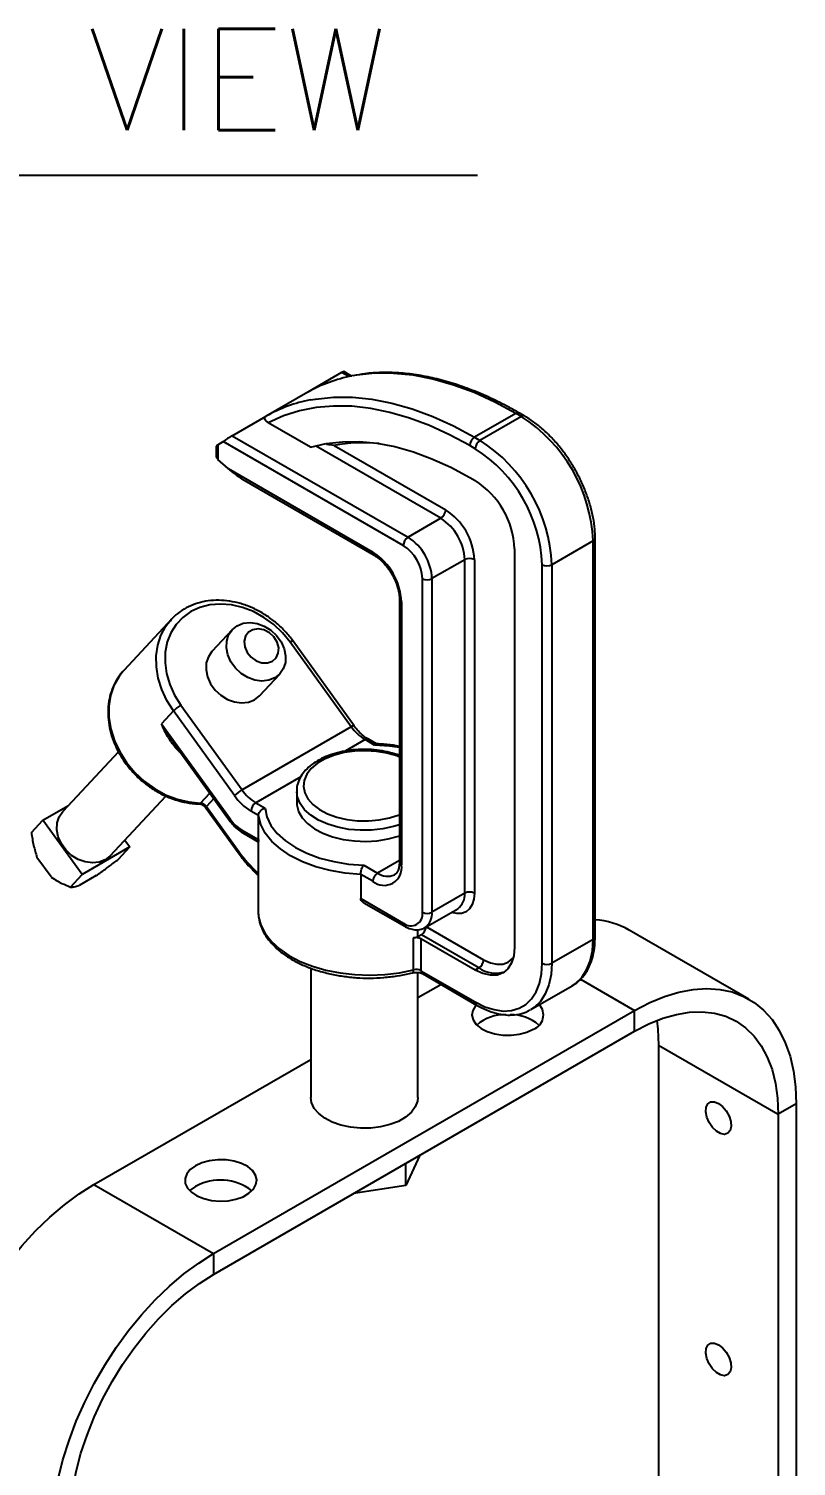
# Model space of a CAD drawing. Extents: x 7 to 113, y 1 to 87.
# Drawn here: x 78.05 to 83.72, y 12.86 to 23.47 of the extents above; entities that cross this region are included whole.
import ezdxf
from ezdxf.enums import TextEntityAlignment as Align

# ---------------------------------------------------------------- set-up
doc = ezdxf.new("R2010")
doc.units = 0
doc.header["$MEASUREMENT"] = 0
doc.layers.add('OBJECT', color=7, linetype='CONTINUOUS')
doc.styles.get("Standard").update_dxf_attribs({"font": 'SIMPLEX'})

msp = doc.modelspace()

# ---------------------------------------------------------------- linework, layer by layer
at = {"layer": 'OBJECT', "color": 1}
msp.add_line((70.377, 22.394), (81.363, 22.394), dxfattribs=at)
at = {"layer": 'OBJECT'}
for p, q in [((80.358, 20.935), (80.107, 20.79)), ((80.41, 20.905), (80.358, 20.935)), ((80.431, 20.909), (80.373, 20.943)), ((80.107, 20.79), (79.801, 20.613)), ((79.55, 20.469), (79.801, 20.613)), ((81.646, 20.634), (81.34, 20.457)), ((81.686, 20.611), (81.38, 20.434)), ((81.686, 20.611), (81.646, 20.634)), ((81.711, 20.613), (81.671, 20.636)), ((80.129, 20.383), (79.816, 20.564)), ((79.43, 20.392), (79.43, 20.327)), ((79.444, 20.402), (79.482, 20.426)), ((79.444, 20.402), (79.444, 20.293)), ((80.813, 19.658), (79.482, 20.426)), ((79.55, 20.469), (80.849, 19.719)), ((81.091, 19.859), (80.166, 20.393)), ((80.302, 20.396), (81.127, 19.92)), ((81.345, 20.373), (81.305, 20.396)), ((81.34, 20.457), (81.38, 20.434)), ((79.519, 20.226), (79.444, 20.293)), ((79.519, 20.226), (80.588, 19.609)), ((79.62, 20.151), (80.598, 19.586)), ((81.305, 20.161), (81.345, 20.138)), ((81.091, 19.859), (80.849, 19.719)), ((82.216, 19.692), (81.911, 19.516)), ((82.216, 16.748), (82.216, 19.692)), ((82.231, 16.769), (82.231, 19.712)), ((81.268, 19.553), (81.025, 19.413)), ((81.268, 17.089), (81.268, 19.553)), ((81.339, 19.553), (81.339, 17.089)), ((81.636, 19.633), (81.636, 16.69)), ((81.84, 16.572), (81.84, 19.516)), ((81.911, 19.516), (81.911, 16.572)), ((80.955, 16.949), (80.955, 19.413)), ((81.025, 19.413), (81.025, 16.949)), ((80.785, 19.262), (80.785, 17.32)), ((80.8, 19.242), (80.8, 17.299)), ((79.1, 19.113), (78.75, 18.737)), ((79.074, 19.081), (79.1, 19.113)), ((79.55, 19.036), (79.399, 18.875)), ((80.429, 18.319), (79.978, 18.944)), ((80.45, 18.326), (79.999, 18.951)), ((78.75, 18.737), (78.741, 18.727)), ((79.75, 18.547), (79.901, 18.708)), ((79.171, 18.478), (79.622, 17.853)), ((79.115, 18.436), (79.026, 18.34)), ((79.566, 17.811), (79.115, 18.436)), ((79.026, 18.34), (79.536, 17.635)), ((80.429, 18.319), (79.622, 17.853)), ((79.111, 18.208), (79.53, 17.626)), ((80.531, 18.224), (80.383, 18.138)), ((80.6, 18.184), (80.531, 18.224)), ((80.615, 18.192), (80.556, 18.226)), ((78.708, 18.134), (78.297, 17.693)), ((80.056, 17.95), (79.723, 17.757)), ((80.026, 17.842), (80.026, 17.76)), ((78.151, 17.628), (78.336, 17.735)), ((78.648, 17.366), (79.06, 17.807)), ((79.305, 17.749), (79.305, 17.749)), ((79.314, 17.754), (79.384, 17.829)), ((79.413, 17.788), (79.359, 17.73)), ((79.723, 17.757), (79.792, 17.718)), ((78.066, 17.537), (78.151, 17.628)), ((78.44, 17.227), (78.151, 17.628)), ((79.354, 17.721), (79.593, 17.389)), ((79.359, 17.73), (79.598, 17.398)), ((79.743, 17.664), (79.688, 17.696)), ((79.743, 17.485), (79.743, 17.664)), ((79.617, 17.558), (79.743, 17.485)), ((79.627, 17.535), (79.742, 17.469)), ((78.794, 17.431), (78.44, 17.227)), ((78.709, 17.34), (78.794, 17.431)), ((78.757, 17.482), (78.794, 17.431)), ((79.741, 17.47), (79.741, 16.956)), ((78.212, 17.209), (78.107, 17.354)), ((80.785, 17.331), (80.623, 17.238)), ((78.355, 17.135), (78.44, 17.227)), ((78.545, 17.22), (78.418, 17.146)), ((80.499, 17.228), (80.499, 17.049)), ((80.588, 17.177), (80.499, 17.228)), ((80.521, 17.297), (80.623, 17.238)), ((78.261, 17.177), (78.27, 17.173)), ((80.499, 17.049), (80.813, 16.868)), ((80.521, 17.019), (80.824, 16.845)), ((81.268, 17.089), (81.025, 16.949)), ((80.974, 16.835), (81.216, 16.975)), ((80.92, 16.767), (80.92, 16.82)), ((80.947, 16.782), (80.92, 16.767)), ((81.372, 16.537), (80.947, 16.782)), ((80.985, 16.842), (81.407, 16.598)), ((83.367, 16.306), (82.483, 16.817)), ((80.889, 16.523), (80.889, 16.759)), ((80.944, 16.753), (80.944, 16.517)), ((81.345, 16.521), (80.944, 16.753)), ((82.216, 16.748), (81.911, 16.572)), ((80.131, 16.536), (80.131, 15.58)), ((80.921, 15.58), (80.921, 16.504)), ((80.944, 16.517), (81.345, 16.286)), ((80.955, 16.495), (81.355, 16.263)), ((81.372, 16.537), (81.345, 16.521)), ((80.921, 16.318), (81.091, 16.416)), ((81.755, 16.229), (82.061, 16.405)), ((82.123, 16.454), (82.523, 16.223)), ((79.412, 14.427), (82.523, 16.223)), ((82.523, 16.069), (82.523, 16.223)), ((79.412, 14.273), (82.523, 16.069)), ((82.7, 15.967), (83.584, 15.457)), ((82.7, 15.967), (82.7, 10.13)), ((78.528, 14.937), (80.131, 15.862)), ((83.717, 15.534), (83.584, 15.457)), ((83.717, 15.534), (83.717, 9.409)), ((83.584, 15.457), (83.584, 9.502)), ((80.936, 15.153), (80.832, 14.93)), ((80.832, 14.93), (80.832, 15.093)), ((78.528, 14.937), (79.412, 14.427)), ((80.832, 14.93), (80.446, 14.87)), ((79.412, 14.427), (79.412, 14.273))]:
    msp.add_line(p, q, dxfattribs=at)
at = {"layer": 'OBJECT', "flags": 128}
for points in [[(81.646, 20.634), (81.491, 20.717), (81.336, 20.787), (81.184, 20.843), (81.033, 20.886), (80.886, 20.915), (80.742, 20.929), (80.603, 20.93), (80.47, 20.916), (80.434, 20.91)], [(80.126, 20.733), (80.164, 20.739), (80.298, 20.753), (80.437, 20.753), (80.58, 20.739), (80.728, 20.71), (80.878, 20.667), (81.031, 20.611), (81.185, 20.541), (81.34, 20.457)], [(81.305, 20.396), (81.156, 20.476), (81.007, 20.544), (80.86, 20.599), (80.715, 20.641), (80.573, 20.67), (80.434, 20.686), (80.299, 20.688), (80.17, 20.677), (80.046, 20.652), (79.928, 20.615), (79.816, 20.564)], [(80.129, 20.383), (80.244, 20.41), (80.364, 20.424), (80.49, 20.425), (80.619, 20.413), (80.752, 20.388), (80.888, 20.35), (81.025, 20.299), (81.165, 20.236), (81.305, 20.161)], [(79.978, 18.944), (79.922, 19.013), (79.856, 19.074), (79.784, 19.127), (79.707, 19.169), (79.626, 19.2), (79.544, 19.219), (79.463, 19.225), (79.385, 19.219), (79.311, 19.2), (79.244, 19.169), (79.185, 19.127), (79.135, 19.075), (79.097, 19.013), (79.07, 18.945), (79.055, 18.87), (79.054, 18.792), (79.065, 18.711), (79.088, 18.631), (79.124, 18.552), (79.171, 18.478)], [(79.115, 18.436), (79.067, 18.513), (79.029, 18.594), (79.003, 18.677), (78.989, 18.761), (78.988, 18.842), (78.999, 18.921), (79.023, 18.994), (79.059, 19.061), (79.074, 19.081)], [(79.864, 18.68), (79.819, 18.662), (79.769, 18.656), (79.717, 18.663), (79.664, 18.682), (79.616, 18.712), (79.573, 18.752), (79.54, 18.798), (79.517, 18.849), (79.506, 18.901), (79.509, 18.951), (79.523, 18.997), (79.55, 19.036), (79.586, 19.065), (79.631, 19.083), (79.681, 19.088), (79.734, 19.081), (79.786, 19.062), (79.834, 19.032), (79.877, 18.993), (79.91, 18.946), (79.933, 18.895), (79.944, 18.843), (79.942, 18.793), (79.927, 18.747), (79.901, 18.709), (79.864, 18.68)], [(79.847, 18.803), (79.874, 18.828), (79.89, 18.862), (79.893, 18.902), (79.882, 18.943), (79.858, 18.982), (79.824, 19.013), (79.784, 19.034), (79.741, 19.042), (79.702, 19.036), (79.669, 19.017), (79.647, 18.987), (79.638, 18.95), (79.642, 18.908), (79.66, 18.868), (79.69, 18.833), (79.727, 18.806), (79.769, 18.792), (79.81, 18.791), (79.847, 18.803)], [(79.399, 18.875), (79.399, 18.874), (79.373, 18.836), (79.358, 18.79), (79.356, 18.74), (79.367, 18.688), (79.389, 18.637), (79.423, 18.59), (79.465, 18.551), (79.514, 18.521), (79.566, 18.502), (79.619, 18.495), (79.669, 18.5), (79.714, 18.518), (79.75, 18.547)], [(78.741, 18.727), (78.713, 18.691), (78.675, 18.624), (78.65, 18.55), (78.638, 18.47), (78.638, 18.386), (78.652, 18.301), (78.679, 18.216), (78.718, 18.133), (78.769, 18.055), (78.829, 17.982), (78.898, 17.918), (78.975, 17.862), (79.057, 17.817), (79.142, 17.784), (79.228, 17.763), (79.314, 17.754)], [(80.785, 18.165), (80.712, 18.176), (80.6, 18.184)], [(80.785, 18.095), (80.765, 18.103), (80.693, 18.124), (80.616, 18.137), (80.536, 18.142), (80.455, 18.139), (80.377, 18.128), (80.304, 18.109), (80.237, 18.082), (80.18, 18.049), (80.134, 18.011), (80.101, 17.968), (80.081, 17.923), (80.076, 17.877), (80.085, 17.831), (80.108, 17.786), (80.145, 17.744), (80.194, 17.707), (80.253, 17.676), (80.322, 17.651), (80.396, 17.634), (80.475, 17.624), (80.556, 17.623), (80.636, 17.631), (80.712, 17.646), (80.782, 17.669), (80.785, 17.67)], [(80.785, 17.595), (80.741, 17.581), (80.662, 17.564), (80.579, 17.555), (80.494, 17.554), (80.41, 17.561), (80.33, 17.576), (80.255, 17.599), (80.188, 17.629), (80.13, 17.665), (80.084, 17.706), (80.051, 17.751), (80.031, 17.799), (80.026, 17.839)], [(80.026, 17.76), (80.027, 17.742), (80.039, 17.693), (80.066, 17.647), (80.106, 17.604), (80.158, 17.565), (80.22, 17.532), (80.291, 17.505), (80.369, 17.486), (80.452, 17.475), (80.536, 17.472), (80.621, 17.477), (80.702, 17.49), (80.779, 17.511), (80.785, 17.513)], [(78.648, 17.366), (78.611, 17.337), (78.567, 17.319), (78.516, 17.313), (78.464, 17.32), (78.412, 17.339), (78.363, 17.369), (78.321, 17.409), (78.287, 17.455), (78.264, 17.506), (78.254, 17.558), (78.256, 17.609), (78.27, 17.654), (78.297, 17.693), (78.297, 17.693)], [(79.354, 17.721), (79.353, 17.721), (79.354, 17.723), (79.355, 17.726), (79.359, 17.73)], [(79.53, 17.626), (79.53, 17.626), (79.531, 17.628), (79.532, 17.631), (79.536, 17.635)], [(80.499, 17.228), (80.384, 17.238), (80.272, 17.257), (80.167, 17.285), (80.069, 17.321), (79.981, 17.365), (79.905, 17.416), (79.842, 17.472), (79.793, 17.533), (79.76, 17.598), (79.743, 17.664)], [(79.792, 17.718), (79.806, 17.653), (79.836, 17.59), (79.882, 17.531), (79.943, 17.476), (80.016, 17.426), (80.102, 17.384), (80.197, 17.349), (80.3, 17.323), (80.409, 17.305), (80.521, 17.297)], [(79.593, 17.389), (79.593, 17.389), (79.593, 17.391), (79.595, 17.394), (79.598, 17.398)], [(81.339, 17.089), (81.335, 17.044), (81.323, 17.005), (81.303, 16.974), (81.277, 16.952), (81.244, 16.94), (81.208, 16.939), (81.169, 16.947)], [(79.741, 16.956), (79.744, 16.915), (79.761, 16.852), (79.793, 16.791), (79.839, 16.732), (79.898, 16.678), (79.969, 16.629), (80.051, 16.586), (80.142, 16.55), (80.241, 16.521), (80.346, 16.5), (80.455, 16.488), (80.566, 16.484), (80.676, 16.488), (80.785, 16.502), (80.889, 16.523)], [(81.636, 16.69), (81.631, 16.627), (81.614, 16.574), (81.587, 16.531), (81.551, 16.501), (81.507, 16.485), (81.457, 16.483), (81.402, 16.495), (81.345, 16.521)], [(82.061, 16.405), (82.087, 16.422), (82.132, 16.466), (82.168, 16.522), (82.195, 16.588), (82.211, 16.664), (82.216, 16.748)], [(81.345, 16.286), (81.416, 16.251), (81.485, 16.229), (81.551, 16.219), (81.613, 16.222), (81.669, 16.239), (81.719, 16.268), (81.761, 16.308), (81.795, 16.36), (81.82, 16.423), (81.835, 16.494), (81.84, 16.572)], [(81.407, 16.598), (81.457, 16.575), (81.505, 16.564), (81.549, 16.566), (81.588, 16.58), (81.62, 16.607), (81.629, 16.618)], [(81.911, 16.572), (81.905, 16.488), (81.889, 16.412), (81.863, 16.345), (81.827, 16.29), (81.781, 16.246), (81.753, 16.227)], [(80.881, 16.501), (80.883, 16.502), (80.886, 16.505), (80.888, 16.51), (80.889, 16.516), (80.889, 16.523)], [(82.523, 16.223), (82.634, 16.281), (82.743, 16.326), (82.85, 16.359), (82.955, 16.379), (83.055, 16.386), (83.152, 16.379), (83.243, 16.36), (83.328, 16.327), (83.406, 16.282), (83.476, 16.225), (83.538, 16.156), (83.592, 16.076), (83.636, 15.985), (83.671, 15.885), (83.697, 15.775), (83.712, 15.658), (83.717, 15.534)], [(81.352, 16.264), (81.346, 16.257), (81.327, 16.223), (81.321, 16.188), (81.33, 16.153), (81.353, 16.12), (81.388, 16.09), (81.434, 16.067), (81.489, 16.05), (81.548, 16.041), (81.61, 16.04), (81.67, 16.047), (81.726, 16.062), (81.774, 16.084)], [(82.523, 16.069), (82.627, 16.124), (82.73, 16.165), (82.831, 16.194), (82.929, 16.21), (83.023, 16.213), (83.113, 16.203), (83.196, 16.18), (83.273, 16.144), (83.343, 16.095), (83.405, 16.034), (83.459, 15.962), (83.503, 15.879), (83.538, 15.786), (83.564, 15.684), (83.579, 15.574), (83.584, 15.457)], [(82.687, 16.149), (82.695, 16.084), (82.7, 15.967)], [(80.921, 15.58), (80.918, 15.553), (80.902, 15.511), (80.873, 15.471), (80.83, 15.435), (80.777, 15.404), (80.715, 15.38), (80.646, 15.363), (80.573, 15.354), (80.498, 15.353), (80.424, 15.36), (80.353, 15.375), (80.289, 15.397), (80.234, 15.427), (80.189, 15.461), (80.156, 15.5), (80.136, 15.542), (80.131, 15.58)], [(83.142, 15.537), (83.173, 15.513), (83.2, 15.481), (83.221, 15.443), (83.233, 15.403), (83.236, 15.366), (83.228, 15.336), (83.211, 15.316), (83.187, 15.308), (83.158, 15.313), (83.127, 15.331), (83.098, 15.359), (83.073, 15.395), (83.056, 15.435), (83.049, 15.474), (83.051, 15.508), (83.064, 15.533), (83.085, 15.547), (83.112, 15.549), (83.142, 15.537)], [(79.277, 15.076), (79.239, 15.048), (79.213, 15.016), (79.201, 14.981), (79.203, 14.945), (79.218, 14.911), (79.248, 14.88), (79.289, 14.853), (79.339, 14.833), (79.396, 14.82), (79.457, 14.814), (79.519, 14.818), (79.577, 14.829), (79.63, 14.847), (79.673, 14.873), (79.706, 14.903), (79.725, 14.937), (79.731, 14.972), (79.722, 15.007), (79.699, 15.04), (79.664, 15.07), (79.617, 15.093), (79.563, 15.11), (79.504, 15.119), (79.442, 15.12), (79.382, 15.113), (79.326, 15.098), (79.277, 15.076)], [(77.335, 12.87), (77.34, 13), (77.355, 13.135), (77.38, 13.273), (77.415, 13.414), (77.46, 13.556), (77.513, 13.699), (77.576, 13.839), (77.646, 13.978), (77.724, 14.113), (77.809, 14.243), (77.9, 14.368), (77.996, 14.485), (78.097, 14.595), (78.202, 14.696), (78.309, 14.787), (78.418, 14.868), (78.528, 14.937)], [(79.277, 14.923), (79.239, 14.895), (79.235, 14.891)], [(78.219, 12.359), (78.224, 12.49), (78.239, 12.624), (78.264, 12.763), (78.299, 12.904), (78.344, 13.046), (78.397, 13.188), (78.46, 13.329), (78.53, 13.468), (78.608, 13.603), (78.693, 13.733), (78.784, 13.858), (78.88, 13.975), (78.981, 14.085), (79.086, 14.186), (79.193, 14.277), (79.302, 14.357), (79.412, 14.427)], [(78.352, 12.436), (78.357, 12.559), (78.372, 12.687), (78.397, 12.818), (78.432, 12.952), (78.477, 13.086), (78.53, 13.22), (78.592, 13.352), (78.662, 13.482), (78.739, 13.607), (78.823, 13.727), (78.912, 13.84), (79.006, 13.946), (79.104, 14.043), (79.205, 14.13), (79.308, 14.207), (79.412, 14.273)], [(83.142, 13.754), (83.173, 13.731), (83.2, 13.698), (83.221, 13.66), (83.233, 13.62), (83.236, 13.583), (83.228, 13.553), (83.211, 13.533), (83.187, 13.525), (83.158, 13.531), (83.127, 13.548), (83.098, 13.577), (83.073, 13.613), (83.056, 13.652), (83.049, 13.691), (83.051, 13.725), (83.064, 13.751), (83.085, 13.765), (83.112, 13.766), (83.142, 13.754)]]:
    msp.add_lwpolyline(points, dxfattribs=at)
at = {"layer": 'OBJECT'}
for centre, radius, start, end in [((80.633, 19.86), 1.068, 100.7273, 119.4868), ((80.327, 19.684), 1.068, 100.8272, 119.4881), ((81.66, 20.613), 0.0252, 65.6944, 125.6158), ((81.701, 20.59), 0.0251, 65.7054, 125.6164), ((81.069, 19.642), 1.148, 2.4872, 57.5128), ((80.516, 19.272), 1.145, 84.0042, 100.7925), ((81.382, 20.393), 0.0768, 122.6062, 177.3937), ((81.422, 20.369), 0.0768, 122.6062, 177.3937), ((80.764, 19.466), 1.148, 2.4874, 57.5126), ((80.77, 19.469), 1.071, 2.4872, 57.5128), ((81.004, 19.604), 0.633, 2.6055, 57.3945), ((81.05, 19.924), 0.0768, 302.6062, 357.3937), ((80.884, 19.535), 0.384, 2.6056, 57.3945), ((80.878, 19.532), 0.461, 2.6054, 57.3947), ((80.89, 19.654), 0.0768, 122.6044, 177.3955), ((80.648, 19.399), 0.307, 2.6054, 57.3947), ((80.642, 19.395), 0.384, 2.6056, 57.3945), ((82.206, 19.715), 0.0251, 294.3764, 354.2895), ((80.339, 19.221), 0.461, 2.6056, 57.3945), ((80.613, 19.607), 0.0252, 174.4113, 233.9433), ((81.303, 19.485), 0.0769, 62.6096, 117.3904), ((81.875, 19.584), 0.0769, 242.6098, 297.3902), ((80.99, 19.481), 0.0769, 242.6097, 297.3903), ((80.81, 19.265), 0.0251, 185.7108, 245.6239), ((79.999, 18.919), 0.0324, 90.8907, 129.831), ((79.311, 18.234), 0.281, 120.0122, 134.281), ((80.45, 18.294), 0.0324, 90.881, 129.8357), ((80.707, 18.512), 0.338, 214.8517, 238.6071), ((80.545, 18.203), 0.0251, 65.6894, 125.6208), ((79.762, 17.609), 0.281, 120.0119, 134.2812), ((79.899, 18.046), 0.338, 214.8517, 238.6071), ((79.304, 17.763), 0.0131, 273.927, 321.764), ((79.311, 17.697), 0.0578, 34.9393, 86.906), ((79.899, 18.043), 0.406, 214.8518, 238.6071), ((79.765, 17.693), 0.0768, 122.6049, 177.395), ((79.758, 17.789), 0.271, 214.8517, 238.6069), ((79.641, 17.556), 0.0248, 173.8632, 234.8251), ((80.469, 18.021), 1.071, 215.5927, 227.195), ((80.81, 17.322), 0.0251, 185.6947, 245.6254), ((78.41, 17.461), 0.321, 231.7645, 242.2223), ((80.671, 17.278), 0.131, 230.7968, 9.214), ((80.665, 17.173), 0.0768, 122.6049, 177.395), ((80.696, 17.34), 0.126, 234.3952, 294.1635), ((81.303, 17.021), 0.0769, 62.6096, 117.3904), ((81.144, 17.076), 0.124, 305.2743, 6.0379), ((80.869, 16.935), 0.0873, 230.7969, 9.2139), ((80.99, 17.017), 0.0769, 242.6097, 297.3903), ((80.9, 16.937), 0.126, 306.1004, 5.5853), ((82.187, 16.295), 0.6, 60.3821, 85.8152), ((80.837, 16.865), 0.024, 172.7463, 235.9574), ((80.905, 16.848), 0.0777, 302.7938, 353.9627), ((80.601, 17.898), 1.175, 284.2001, 285.7519), ((80.909, 16.683), 0.0781, 62.8754, 104.7193), ((82.206, 16.771), 0.0251, 294.3755, 354.3043), ((81.331, 16.602), 0.0768, 302.6049, 357.395), ((81.875, 16.64), 0.0769, 242.6098, 297.3902), ((80.909, 16.448), 0.0781, 62.8754, 104.7193), ((80.969, 16.515), 0.0248, 173.9453, 234.742), ((81.495, 16.712), 0.214, 234.8692, 288.9), ((81.37, 16.284), 0.0252, 174.3805, 234.2928), ((81.736, 16.19), 0.113, 289.871, 42.1377), ((81.564, 15.872), 0.32, 88.4488, 130.4146), ((81.608, 15.87), 0.322, 49.7269, 90.8608), ((79.462, 14.586), 0.384, 52.6344, 118.7034)]:
    msp.add_arc(centre, radius, start, end, dxfattribs=at)
for centre, major_axis, ratio, start_param, end_param in [((80.325, 20.913), (0.0485, 0.0297), 0.027575, 0.014954, 0.80027), ((79.48, 20.422), (0.05, 0.0308), 0.027571, 2.339213, 3.156401), ((79.517, 20.447), (0.0485, 0.0297), 0.027575, 0.80027, 2.371067), ((79.48, 20.356), (0.0354, 0.0612), 0.577335, 2.356235, 2.871597), ((79.48, 20.313), (0.0487, -0.0161), 0.700151, 3.884192, 4.154229), ((79.554, 20.247), (0.13, -0.113), 0.224841, 4.634614, 5.420093)]:
    msp.add_ellipse(centre, major_axis=major_axis, ratio=ratio, start_param=start_param, end_param=end_param, dxfattribs=at)
for points, knots in [([(81.671, 20.636), (81.646, 20.65), (81.575, 20.69), (81.458, 20.749), (81.318, 20.808), (81.181, 20.857), (81.044, 20.894), (80.911, 20.92), (80.78, 20.934), (80.653, 20.937), (80.54, 20.93), (80.473, 20.917), (80.444, 20.912)], [0, 0, 0, 0, 0.057095, 0.165488, 0.27391, 0.382317, 0.490678, 0.598951, 0.707087, 0.815025, 0.922711, 1, 1, 1, 1]), ([(79.816, 20.564), (79.809, 20.569), (79.797, 20.577), (79.79, 20.591), (79.79, 20.601), (79.794, 20.609), (79.799, 20.612), (79.801, 20.613)], [0, 0, 0, 0, 0.350281, 0.585229, 0.760499, 0.899707, 1, 1, 1, 1]), ([(82.231, 19.712), (82.231, 19.727), (82.23, 19.769), (82.222, 19.841), (82.203, 19.928), (82.176, 20.017), (82.141, 20.105), (82.099, 20.192), (82.05, 20.275), (81.995, 20.354), (81.935, 20.428), (81.871, 20.494), (81.804, 20.552), (81.75, 20.59), (81.719, 20.608), (81.711, 20.613)], [0, 0, 0, 0, 0.044817, 0.129353, 0.213788, 0.298089, 0.382268, 0.466367, 0.550437, 0.634532, 0.718694, 0.802982, 0.887453, 0.972156, 1, 1, 1, 1]), ([(80.302, 20.396), (80.302, 20.396), (80.285, 20.4), (80.265, 20.402), (80.245, 20.403)], [0, 0, 0, 0, 0.004923, 1, 1, 1, 1]), ([(80.598, 19.586), (80.604, 19.582), (80.623, 19.571), (80.654, 19.545), (80.69, 19.506), (80.722, 19.461), (80.749, 19.412), (80.769, 19.361), (80.782, 19.312), (80.785, 19.28), (80.785, 19.264), (80.785, 19.262)], [0, 0, 0, 0, 0.067196, 0.197029, 0.32808, 0.460157, 0.592759, 0.725244, 0.856829, 0.979682, 1, 1, 1, 1]), ([(79.999, 18.951), (79.989, 18.964), (79.962, 19), (79.911, 19.055), (79.844, 19.112), (79.771, 19.161), (79.694, 19.201), (79.613, 19.23), (79.531, 19.248), (79.45, 19.255), (79.371, 19.251), (79.295, 19.234), (79.225, 19.207), (79.162, 19.169), (79.11, 19.126), (79.084, 19.093), (79.074, 19.079)], [0, 0, 0, 0, 0.040622, 0.11622, 0.191886, 0.267591, 0.343335, 0.419107, 0.494881, 0.570603, 0.64619, 0.721537, 0.79654, 0.87114, 0.945362, 1, 1, 1, 1]), ([(78.741, 18.726), (78.739, 18.725), (78.721, 18.706), (78.693, 18.663), (78.661, 18.598), (78.64, 18.526), (78.631, 18.45), (78.633, 18.371), (78.646, 18.292), (78.67, 18.212), (78.706, 18.134), (78.751, 18.06), (78.806, 17.991), (78.868, 17.929), (78.937, 17.874), (79.012, 17.828), (79.09, 17.791), (79.171, 17.766), (79.243, 17.752), (79.287, 17.75), (79.305, 17.749)], [0, 0, 0, 0, 0.005024, 0.063857, 0.122667, 0.181599, 0.240765, 0.300205, 0.3599, 0.419794, 0.479826, 0.539944, 0.600116, 0.660324, 0.720562, 0.780832, 0.841132, 0.901449, 0.961756, 1, 1, 1, 1]), ([(79.171, 18.124), (79.162, 18.132), (79.133, 18.159), (79.093, 18.212), (79.055, 18.277), (79.035, 18.321), (79.027, 18.34), (79.026, 18.34)], [0, 0, 0, 0, 0.135843, 0.450355, 0.765206, 0.99634, 1, 1, 1, 1]), ([(79.113, 18.209), (79.095, 18.234), (79.063, 18.276), (79.037, 18.321), (79.027, 18.34), (79.026, 18.34)], [0, 0, 0, 0, 0.591022, 0.993459, 1, 1, 1, 1]), ([(80.556, 18.226), (80.549, 18.23), (80.531, 18.241), (80.5, 18.267), (80.47, 18.299), (80.455, 18.32), (80.45, 18.326)], [0, 0, 0, 0, 0.173039, 0.507382, 0.844863, 1, 1, 1, 1]), ([(80.612, 18.192), (80.61, 18.192), (80.606, 18.191), (80.602, 18.186), (80.6, 18.184), (80.6, 18.184)], [0, 0, 0, 0, 0.531199, 0.989388, 1, 1, 1, 1]), ([(80.785, 18.174), (80.77, 18.177), (80.724, 18.185), (80.665, 18.19), (80.622, 18.192), (80.612, 18.192)], [0, 0, 0, 0, 0.262881, 0.835375, 1, 1, 1, 1]), ([(80.785, 18.108), (80.785, 18.108), (80.763, 18.117), (80.713, 18.13), (80.638, 18.145), (80.559, 18.152), (80.48, 18.152), (80.402, 18.144), (80.327, 18.128), (80.257, 18.106), (80.193, 18.076), (80.137, 18.04), (80.09, 17.999), (80.055, 17.952), (80.033, 17.902), (80.024, 17.863), (80.027, 17.842), (80.027, 17.839)], [0, 0, 0, 0, 0.001993, 0.077814, 0.153446, 0.228925, 0.304346, 0.379821, 0.455437, 0.53132, 0.607585, 0.684287, 0.761255, 0.837665, 0.912297, 0.984322, 1, 1, 1, 1]), ([(79.305, 17.749), (79.307, 17.749), (79.314, 17.749), (79.327, 17.744), (79.342, 17.734), (79.35, 17.725), (79.354, 17.721)], [0, 0, 0, 0, 0.168704, 0.4522882, 0.7302657, 1, 1, 1, 1]), ([(79.743, 17.664), (79.744, 17.669), (79.745, 17.678), (79.753, 17.691), (79.764, 17.703), (79.778, 17.713), (79.787, 17.716), (79.792, 17.718), (79.792, 17.718)], [0, 0, 0, 0, 0.197777, 0.395365, 0.598087, 0.812873, 0.995764, 1, 1, 1, 1]), ([(78.066, 17.537), (78.07, 17.506), (78.079, 17.446), (78.098, 17.384), (78.107, 17.354)], [0, 0, 0, 0, 0.519495, 1, 1, 1, 1]), ([(79.53, 17.626), (79.536, 17.618), (79.554, 17.595), (79.586, 17.563), (79.613, 17.545), (79.627, 17.535)], [0, 0, 0, 0, 0.210948, 0.607659, 1, 1, 1, 1]), ([(79.743, 17.485), (79.743, 17.482), (79.743, 17.476), (79.743, 17.47), (79.742, 17.469), (79.742, 17.469)], [0, 0, 0, 0, 0.295943, 0.590033, 1, 1, 1, 1]), ([(78.545, 17.22), (78.556, 17.228), (78.59, 17.251), (78.645, 17.291), (78.687, 17.323), (78.709, 17.34)], [0, 0, 0, 0, 0.205667, 0.600108, 1, 1, 1, 1]), ([(79.593, 17.389), (79.603, 17.376), (79.632, 17.337), (79.681, 17.279), (79.722, 17.24), (79.741, 17.221)], [0, 0, 0, 0, 0.219086, 0.633752, 1, 1, 1, 1]), ([(80.785, 17.32), (80.785, 17.313), (80.784, 17.292), (80.778, 17.264), (80.766, 17.241), (80.756, 17.229), (80.749, 17.227), (80.748, 17.226)], [0, 0, 0, 0, 0.137324, 0.39907, 0.661313, 0.933673, 1, 1, 1, 1]), ([(78.212, 17.209), (78.217, 17.205), (78.244, 17.186), (78.292, 17.16), (78.334, 17.144), (78.355, 17.135)], [0, 0, 0, 0, 0.1168858, 0.5538854, 1, 1, 1, 1]), ([(80.499, 17.228), (80.499, 17.233), (80.499, 17.242), (80.503, 17.258), (80.508, 17.274), (80.514, 17.287), (80.519, 17.294), (80.521, 17.297), (80.521, 17.297)], [0, 0, 0, 0, 0.197777, 0.395365, 0.598087, 0.812873, 0.995764, 1, 1, 1, 1]), ([(78.355, 17.135), (78.363, 17.135), (78.378, 17.134), (78.405, 17.142), (78.418, 17.146)], [0, 0, 0, 0, 0.538105, 1, 1, 1, 1]), ([(80.521, 17.02), (80.52, 17.02), (80.514, 17.023), (80.506, 17.031), (80.5, 17.04), (80.499, 17.047), (80.499, 17.049)], [0, 0, 0, 0, 0.097442, 0.481141, 0.777167, 1, 1, 1, 1]), ([(79.742, 16.969), (79.742, 16.969), (79.739, 16.948), (79.744, 16.906), (79.759, 16.845), (79.788, 16.786), (79.828, 16.731), (79.879, 16.678), (79.94, 16.63), (80.012, 16.586), (80.091, 16.549), (80.178, 16.517), (80.271, 16.493), (80.367, 16.475), (80.467, 16.464), (80.568, 16.461), (80.669, 16.466), (80.766, 16.477), (80.837, 16.49), (80.874, 16.5), (80.881, 16.501)], [0, 0, 0, 0, 0.001723, 0.061005, 0.120078, 0.179511, 0.239822, 0.301131, 0.363218, 0.425742, 0.488417, 0.551051, 0.613599, 0.67606, 0.738455, 0.800814, 0.863172, 0.925557, 0.984744, 1, 1, 1, 1]), ([(80.824, 16.845), (80.832, 16.84), (80.853, 16.829), (80.888, 16.819), (80.926, 16.818), (80.956, 16.824), (80.97, 16.834), (80.974, 16.836)], [0, 0, 0, 0, 0.157844, 0.422687, 0.671965, 0.910733, 1, 1, 1, 1]), ([(82.063, 16.408), (82.07, 16.412), (82.094, 16.424), (82.129, 16.457), (82.167, 16.506), (82.196, 16.563), (82.217, 16.629), (82.229, 16.698), (82.23, 16.747), (82.231, 16.769)], [0, 0, 0, 0, 0.058594, 0.215746, 0.373194, 0.53282, 0.695427, 0.860612, 1, 1, 1, 1]), ([(80.881, 16.501), (80.885, 16.502), (80.895, 16.504), (80.913, 16.505), (80.932, 16.503), (80.947, 16.499), (80.953, 16.496), (80.955, 16.495)], [0, 0, 0, 0, 0.152747, 0.38893, 0.634497, 0.849148, 1, 1, 1, 1]), ([(81.355, 16.263), (81.368, 16.256), (81.404, 16.237), (81.464, 16.212), (81.534, 16.193), (81.602, 16.187), (81.666, 16.194), (81.717, 16.207), (81.743, 16.223), (81.752, 16.228)], [0, 0, 0, 0, 0.0889152, 0.2572873, 0.425706, 0.592987, 0.7578183, 0.9192712, 1, 1, 1, 1])]:
    msp.add_open_spline(points, degree=3, knots=knots, dxfattribs=at)

# ---------------------------------------------------------------- texts
at = {"layer": 'OBJECT', "color": 1}
msp.add_text('NE ISOMETRIC VIEW', height=0.75, dxfattribs=at).set_placement((75.864, 22.725), align=Align.CENTER)

doc.saveas('drawing.dxf')
